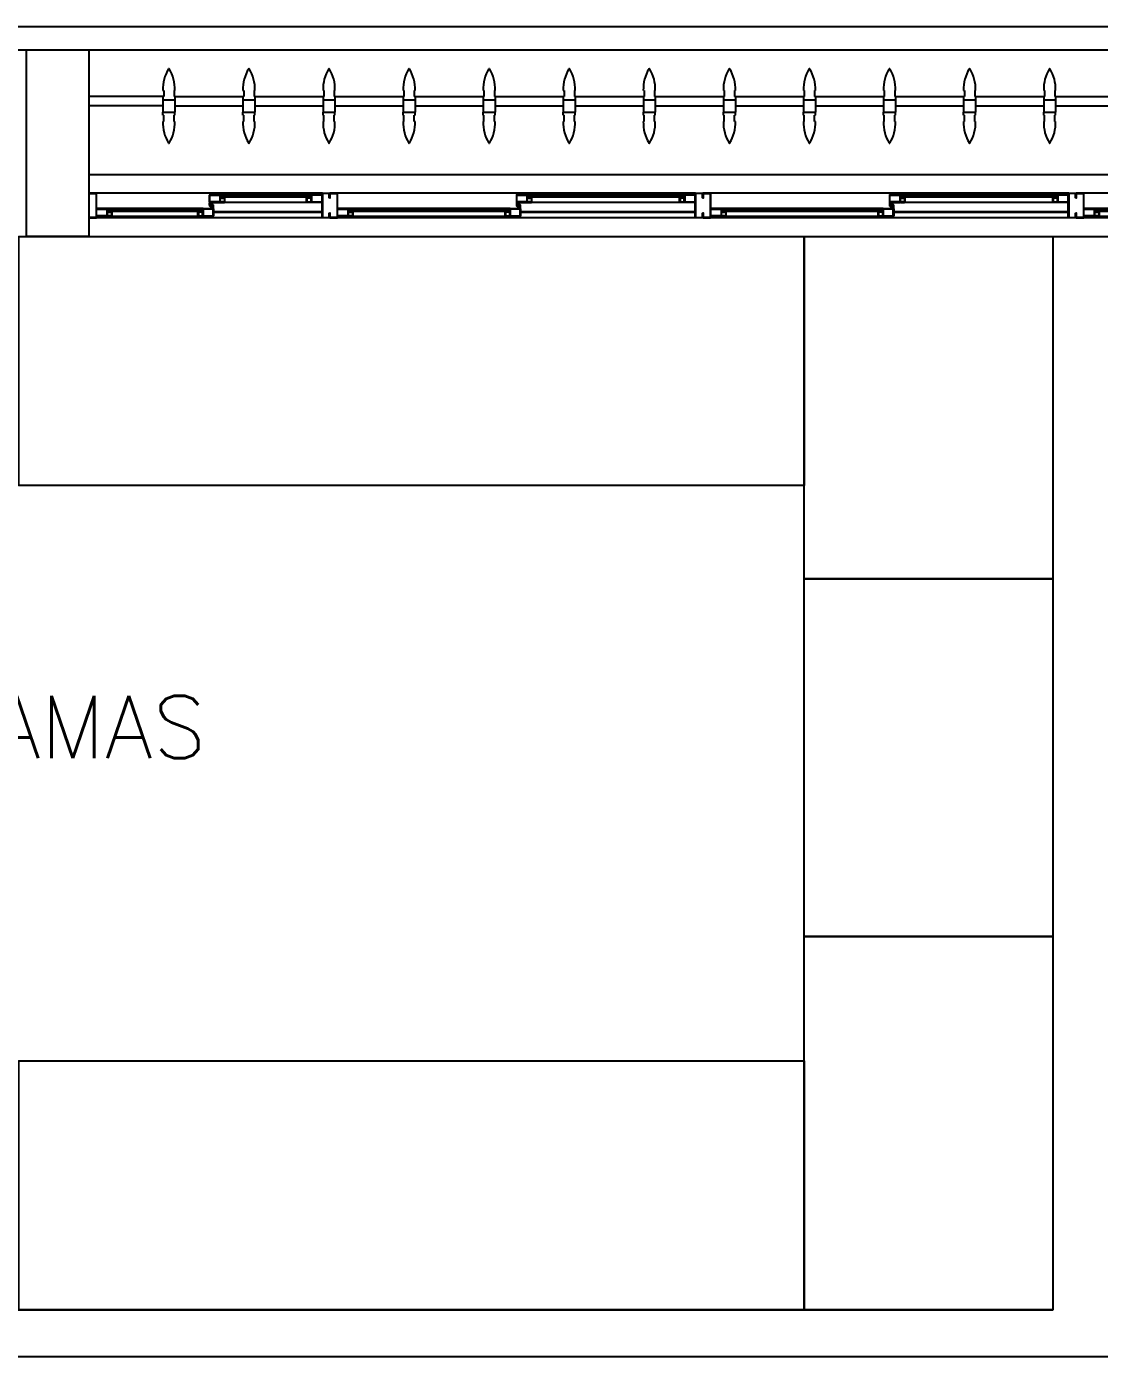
# Model space of a CAD drawing. Header units: millimetres. Extents: x 2128 to 2646, y 1972 to 2207.
# Drawn here: x 2432.461 to 2435.911, y 2049.365 to 2053.64 of the extents above; entities that cross this region are included whole.
import ezdxf

# ---------------------------------------------------------------- set-up
doc = ezdxf.new("R2010")
doc.units = ezdxf.units.MM
for name, color, linetype in [('AR-ALV', 2, 'Continuous'), ('AR-BANCADAS', 1, 'Continuous'), ('AR-BRISES', 1, 'Continuous'), ('AR-CALÇADA', 1, 'Continuous'), ('AR-ESQ', 1, 'Continuous'), ('AR-ESTC', 3, 'Continuous'), ('AR-PEITORIL', 1, 'Continuous'), ('BC- VISTA', 1, 'Continuous'), ('BR-PAINEL', 1, 'Continuous'), ('BR-SUPORTE', 1, 'Continuous'), ('DT-ESQ-BAGUETE-C', 1, 'Continuous'), ('DT-ESQ-BAGUETE-V', 1, 'Continuous'), ('DT-ESQ-CHAPA DOBRADA-V', 1, 'Continuous'), ('DT-ESQ-PERFIL CADEIRA-C', 2, 'Continuous'), ('DT-ESQ-PERFIL CADEIRA-V', 2, 'Continuous'), ('DT-ESQ-PERFIL U SIMPLES-C', 2, 'Continuous'), ('DT-ESQ-PERFIL U-C', 2, 'Continuous'), ('DT-ESQ-PERFIL U-V', 1, 'Continuous'), ('DT-ESQ-VIDRO-C', 2, 'Continuous'), ('DT-TXTMOD', 1, 'Continuous'), ('ibio', 2, 'Continuous'), ('TEXTO', 2, 'Continuous')]:
    doc.layers.add(name, color=color, linetype=linetype)
doc.styles.add('S10', font='simplex.shx', dxfattribs={"height": 0.1})
doc.styles.add('UNB-100', font='simplex.shx', dxfattribs={"height": 0.2})

# ---------------------------------------------------------------- blocks, each defined once
blk = doc.blocks.new('EF40-P')
at = {"layer": 'DT-ESQ-BAGUETE-C', "ltscale": 0.1}
for points in [[(1.9015, -0.08), (1.915, -0.08), (1.915, -0.0785), (1.902, -0.0785, -0.414214), (1.9015, -0.078), (1.9015, -0.067, -0.414214), (1.902, -0.0665), (1.915, -0.0665), (1.915, -0.065), (1.9015, -0.065, 0.414214), (1.9, -0.0665), (1.9, -0.0785, 0.414214)], [(2.61, -0.08), (2.5965, -0.08), (2.5965, -0.0785), (2.6095, -0.0785, 0.414214), (2.61, -0.078), (2.61, -0.067, 0.414214), (2.6095, -0.0665), (2.5965, -0.0665), (2.5965, -0.065), (2.61, -0.065, -0.414214), (2.6115, -0.0665), (2.6115, -0.0785, -0.414214)], [(3.1015, -0.08), (3.115, -0.08), (3.115, -0.0785), (3.102, -0.0785, -0.414214), (3.1015, -0.078), (3.1015, -0.067, -0.414214), (3.102, -0.0665), (3.115, -0.0665), (3.115, -0.065), (3.1015, -0.065, 0.414214), (3.1, -0.0665), (3.1, -0.0785, 0.414214)], [(3.81, -0.08), (3.7965, -0.08), (3.7965, -0.0785), (3.8095, -0.0785, 0.414214), (3.81, -0.078), (3.81, -0.067, 0.414214), (3.8095, -0.0665), (3.7965, -0.0665), (3.7965, -0.065), (3.81, -0.065, -0.414214), (3.8115, -0.0665), (3.8115, -0.0785, -0.414214)], [(4.3015, -0.08), (4.315, -0.08), (4.315, -0.0785), (4.302, -0.0785, -0.414214), (4.3015, -0.078), (4.3015, -0.067, -0.414214), (4.302, -0.0665), (4.315, -0.0665), (4.315, -0.065), (4.3015, -0.065, 0.414214), (4.3, -0.0665), (4.3, -0.0785, 0.414214)], [(4.7975, -0.08), (4.784, -0.08), (4.784, -0.0785), (4.797, -0.0785, 0.414214), (4.7975, -0.078), (4.7975, -0.067, 0.414214), (4.797, -0.0665), (4.784, -0.0665), (4.784, -0.065), (4.7975, -0.065, -0.414214), (4.799, -0.0665), (4.799, -0.0785, -0.414214)], [(5.0765, -0.08), (5.09, -0.08), (5.09, -0.0785), (5.077, -0.0785, -0.414214), (5.0765, -0.078), (5.0765, -0.067, -0.414214), (5.077, -0.0665), (5.09, -0.0665), (5.09, -0.065), (5.0765, -0.065, 0.414214), (5.075, -0.0665), (5.075, -0.0785, 0.414214)], [(2.0485, -0.125), (2.035, -0.125), (2.035, -0.1235), (2.048, -0.1235, 0.414214), (2.0485, -0.123), (2.0485, -0.112, 0.414214), (2.048, -0.1115), (2.035, -0.1115), (2.035, -0.11), (2.0485, -0.11, -0.414214), (2.05, -0.1115), (2.05, -0.1235, -0.414214)], [(2.5265, -0.125), (2.54, -0.125), (2.54, -0.1235), (2.527, -0.1235, -0.414214), (2.5265, -0.123), (2.5265, -0.112, -0.414214), (2.527, -0.1115), (2.54, -0.1115), (2.54, -0.11), (2.5265, -0.11, 0.414214), (2.525, -0.1115), (2.525, -0.1235, 0.414214)], [(3.2485, -0.125), (3.235, -0.125), (3.235, -0.1235), (3.248, -0.1235, 0.414214), (3.2485, -0.123), (3.2485, -0.112, 0.414214), (3.248, -0.1115), (3.235, -0.1115), (3.235, -0.11), (3.2485, -0.11, -0.414214), (3.25, -0.1115), (3.25, -0.1235, -0.414214)], [(3.7265, -0.125), (3.74, -0.125), (3.74, -0.1235), (3.727, -0.1235, -0.414214), (3.7265, -0.123), (3.7265, -0.112, -0.414214), (3.727, -0.1115), (3.74, -0.1115), (3.74, -0.11), (3.7265, -0.11, 0.414214), (3.725, -0.1115), (3.725, -0.1235, 0.414214)], [(4.4485, -0.125), (4.435, -0.125), (4.435, -0.1235), (4.448, -0.1235, 0.414214), (4.4485, -0.123), (4.4485, -0.112, 0.414214), (4.448, -0.1115), (4.435, -0.1115), (4.435, -0.11), (4.4485, -0.11, -0.414214), (4.45, -0.1115), (4.45, -0.1235, -0.414214)], [(4.714, -0.125), (4.7275, -0.125), (4.7275, -0.1235), (4.7145, -0.1235, -0.414214), (4.714, -0.123), (4.714, -0.112, -0.414214), (4.7145, -0.1115), (4.7275, -0.1115), (4.7275, -0.11), (4.714, -0.11, 0.414214), (4.7125, -0.1115), (4.7125, -0.1235, 0.414214)]]:
    blk.add_lwpolyline(points, format="xyb", close=True, dxfattribs=at)
at = {"layer": 'DT-ESQ-BAGUETE-V', "ltscale": 0.1}
for p, q in [((1.41, -0.065), (1.9015, -0.065)), ((2.61, -0.065), (3.1015, -0.065)), ((3.81, -0.065), (4.3015, -0.065)), ((4.7975, -0.065), (5.0765, -0.065)), ((2.0485, -0.11), (2.5265, -0.11)), ((3.2485, -0.11), (3.7265, -0.11)), ((4.4485, -0.11), (4.714, -0.11))]:
    blk.add_line(p, q, dxfattribs=at)
at = {"layer": 'DT-ESQ-CHAPA DOBRADA-V', "ltscale": 0.1}
for p, q in [((2, -0.077), (2.5615, -0.077)), ((2, -0.08), (2.5615, -0.08)), ((3.2, -0.077), (3.7615, -0.077)), ((3.2, -0.08), (3.7615, -0.08)), ((4.4, -0.077), (4.749, -0.077)), ((4.4, -0.08), (4.749, -0.08))]:
    blk.add_line(p, q, dxfattribs=at)
at = {"layer": 'DT-ESQ-PERFIL CADEIRA-C', "ltscale": 0.1}
for p, q in [((1.95, -0.0885), (1.9015, -0.0885)), ((2.5635, -0.0885), (2.61, -0.0885)), ((3.15, -0.0885), (3.1015, -0.0885)), ((3.7635, -0.0885), (3.81, -0.0885)), ((4.35, -0.0885), (4.3015, -0.0885)), ((4.751, -0.0885), (4.7975, -0.0885)), ((5.125, -0.0885), (5.0765, -0.0885)), ((2, -0.1335), (2.0485, -0.1335)), ((2.573, -0.1335), (2.5265, -0.1335)), ((3.2, -0.1335), (3.2485, -0.1335)), ((3.773, -0.1335), (3.7265, -0.1335)), ((4.4, -0.1335), (4.4485, -0.1335)), ((4.7605, -0.1335), (4.714, -0.1335))]:
    blk.add_line(p, q, dxfattribs=at)
for points in [[(1.9015, -0.09), (1.95, -0.09), (1.95, -0.0885), (1.915, -0.0885, 0.198912), (1.9161, -0.0881, 0.198913), (1.9165, -0.087), (1.9165, -0.067, -0.414214), (1.917, -0.0665), (1.95, -0.0665), (1.95, -0.065), (1.9165, -0.065, 0.414214), (1.915, -0.0665), (1.915, -0.0785), (1.915, -0.08), (1.915, -0.087), (1.9015, -0.087, 1)], [(2.61, -0.087, -1), (2.61, -0.09), (2.5635, -0.09, -0.414214), (2.5615, -0.088), (2.5615, -0.067, -0.414214), (2.5635, -0.065), (2.595, -0.065, -0.414214), (2.5965, -0.0665), (2.5965, -0.087)], [(2.5965, -0.0885, -0.198913), (2.5954, -0.0881, -0.198913), (2.595, -0.087), (2.595, -0.067, 0.414214), (2.5945, -0.0665), (2.5635, -0.0665, 0.414214), (2.563, -0.067), (2.563, -0.088, 0.414214), (2.5635, -0.0885)], [(3.1015, -0.09), (3.15, -0.09), (3.15, -0.0885), (3.115, -0.0885, 0.198912), (3.1161, -0.0881, 0.198913), (3.1165, -0.087), (3.1165, -0.067, -0.414214), (3.117, -0.0665), (3.15, -0.0665), (3.15, -0.065), (3.1165, -0.065, 0.414214), (3.115, -0.0665), (3.115, -0.0785), (3.115, -0.08), (3.115, -0.087), (3.1015, -0.087, 1)], [(3.81, -0.087, -1), (3.81, -0.09), (3.7635, -0.09, -0.414214), (3.7615, -0.088), (3.7615, -0.067, -0.414214), (3.7635, -0.065), (3.795, -0.065, -0.414214), (3.7965, -0.0665), (3.7965, -0.087)], [(3.7965, -0.0885, -0.198913), (3.7954, -0.0881, -0.198913), (3.795, -0.087), (3.795, -0.067, 0.414214), (3.7945, -0.0665), (3.7635, -0.0665, 0.414214), (3.763, -0.067), (3.763, -0.088, 0.414214), (3.7635, -0.0885)], [(4.3015, -0.09), (4.35, -0.09), (4.35, -0.0885), (4.315, -0.0885, 0.198912), (4.3161, -0.0881, 0.198913), (4.3165, -0.087), (4.3165, -0.067, -0.414214), (4.317, -0.0665), (4.35, -0.0665), (4.35, -0.065), (4.3165, -0.065, 0.414214), (4.315, -0.0665), (4.315, -0.0785), (4.315, -0.08), (4.315, -0.087), (4.3015, -0.087, 1)], [(4.7975, -0.087, -1), (4.7975, -0.09), (4.751, -0.09, -0.414214), (4.749, -0.088), (4.749, -0.067, -0.414214), (4.751, -0.065), (4.7825, -0.065, -0.414214), (4.784, -0.0665), (4.784, -0.087)], [(4.784, -0.0885, -0.198913), (4.7829, -0.0881, -0.198913), (4.7825, -0.087), (4.7825, -0.067, 0.414214), (4.782, -0.0665), (4.751, -0.0665, 0.414214), (4.7505, -0.067), (4.7505, -0.088, 0.414214), (4.751, -0.0885)], [(5.0765, -0.09), (5.125, -0.09), (5.125, -0.0885), (5.09, -0.0885, 0.198912), (5.0911, -0.0881, 0.198913), (5.0915, -0.087), (5.0915, -0.067, -0.414214), (5.092, -0.0665), (5.125, -0.0665), (5.125, -0.065), (5.0915, -0.065, 0.414214), (5.09, -0.0665), (5.09, -0.0785), (5.09, -0.08), (5.09, -0.087), (5.0765, -0.087, 1)], [(2.0485, -0.135), (2, -0.135), (2, -0.1335), (2.035, -0.1335, -0.198912), (2.0339, -0.1331, -0.198913), (2.0335, -0.132), (2.0335, -0.112, 0.414214), (2.033, -0.1115), (2, -0.1115), (2, -0.11), (2.0335, -0.11, -0.414214), (2.035, -0.1115), (2.035, -0.1235), (2.035, -0.125), (2.035, -0.132), (2.0485, -0.132, -1)], [(2.5265, -0.132, 1), (2.5265, -0.135), (2.573, -0.135, 0.414214), (2.575, -0.133), (2.575, -0.112, 0.414214), (2.573, -0.11), (2.5415, -0.11, 0.414214), (2.54, -0.1115), (2.54, -0.132)], [(2.54, -0.1335, 0.198913), (2.5411, -0.1331, 0.198913), (2.5415, -0.132), (2.5415, -0.112, -0.414214), (2.542, -0.1115), (2.573, -0.1115, -0.414214), (2.5735, -0.112), (2.5735, -0.133, -0.414214), (2.573, -0.1335)], [(3.2485, -0.135), (3.2, -0.135), (3.2, -0.1335), (3.235, -0.1335, -0.198912), (3.2339, -0.1331, -0.198913), (3.2335, -0.132), (3.2335, -0.112, 0.414214), (3.233, -0.1115), (3.2, -0.1115), (3.2, -0.11), (3.2335, -0.11, -0.414214), (3.235, -0.1115), (3.235, -0.1235), (3.235, -0.125), (3.235, -0.132), (3.2485, -0.132, -1)], [(3.7265, -0.132, 1), (3.7265, -0.135), (3.773, -0.135, 0.414214), (3.775, -0.133), (3.775, -0.112, 0.414214), (3.773, -0.11), (3.7415, -0.11, 0.414214), (3.74, -0.1115), (3.74, -0.132)], [(3.74, -0.1335, 0.198913), (3.7411, -0.1331, 0.198913), (3.7415, -0.132), (3.7415, -0.112, -0.414214), (3.742, -0.1115), (3.773, -0.1115, -0.414214), (3.7735, -0.112), (3.7735, -0.133, -0.414214), (3.773, -0.1335)], [(4.4485, -0.135), (4.4, -0.135), (4.4, -0.1335), (4.435, -0.1335, -0.198912), (4.4339, -0.1331, -0.198913), (4.4335, -0.132), (4.4335, -0.112, 0.414214), (4.433, -0.1115), (4.4, -0.1115), (4.4, -0.11), (4.4335, -0.11, -0.414214), (4.435, -0.1115), (4.435, -0.1235), (4.435, -0.125), (4.435, -0.132), (4.4485, -0.132, -1)], [(4.714, -0.132, 1), (4.714, -0.135), (4.7605, -0.135, 0.414214), (4.7625, -0.133), (4.7625, -0.112, 0.414214), (4.7605, -0.11), (4.729, -0.11, 0.414214), (4.7275, -0.1115), (4.7275, -0.132)], [(4.7275, -0.1335, 0.198913), (4.7286, -0.1331, 0.198913), (4.729, -0.132), (4.729, -0.112, -0.414214), (4.7295, -0.1115), (4.7605, -0.1115, -0.414214), (4.761, -0.112), (4.761, -0.133, -0.414214), (4.7605, -0.1335)]]:
    blk.add_lwpolyline(points, format="xyb", close=True, dxfattribs=at)
at = {"layer": 'DT-ESQ-PERFIL CADEIRA-V', "ltscale": 0.1}
for p, q in [((1.395, -0.09), (1.9015, -0.09)), ((2.595, -0.09), (3.1015, -0.09)), ((3.795, -0.09), (4.3015, -0.09)), ((4.7825, -0.09), (5.0765, -0.09)), ((2.0485, -0.135), (2.5265, -0.135)), ((3.2485, -0.135), (3.7265, -0.135)), ((4.4485, -0.135), (4.714, -0.135))]:
    blk.add_line(p, q, dxfattribs=at)
at = {"layer": 'DT-ESQ-PERFIL U SIMPLES-C', "ltscale": 0.1}
for points in [[(2.5635, -0.102), (2.5715, -0.102), (2.5715, -0.1005), (2.5635, -0.1005, -0.414214), (2.563, -0.1), (2.563, -0.092, -0.414214), (2.5635, -0.0915), (2.5715, -0.0915), (2.5715, -0.09), (2.5635, -0.09, 0.414214), (2.5615, -0.092), (2.5615, -0.1, 0.414214)], [(2.573, -0.098), (2.565, -0.098), (2.565, -0.0995), (2.573, -0.0995, -0.414214), (2.5735, -0.1), (2.5735, -0.108, -0.414214), (2.573, -0.1085), (2.565, -0.1085), (2.565, -0.11), (2.573, -0.11, 0.414214), (2.575, -0.108), (2.575, -0.1, 0.414214)], [(3.7635, -0.102), (3.7715, -0.102), (3.7715, -0.1005), (3.7635, -0.1005, -0.414214), (3.763, -0.1), (3.763, -0.092, -0.414214), (3.7635, -0.0915), (3.7715, -0.0915), (3.7715, -0.09), (3.7635, -0.09, 0.414214), (3.7615, -0.092), (3.7615, -0.1, 0.414214)], [(3.773, -0.098), (3.765, -0.098), (3.765, -0.0995), (3.773, -0.0995, -0.414214), (3.7735, -0.1), (3.7735, -0.108, -0.414214), (3.773, -0.1085), (3.765, -0.1085), (3.765, -0.11), (3.773, -0.11, 0.414214), (3.775, -0.108), (3.775, -0.1, 0.414214)], [(4.751, -0.102), (4.759, -0.102), (4.759, -0.1005), (4.751, -0.1005, -0.414214), (4.7505, -0.1), (4.7505, -0.092, -0.414214), (4.751, -0.0915), (4.759, -0.0915), (4.759, -0.09), (4.751, -0.09, 0.414214), (4.749, -0.092), (4.749, -0.1, 0.414214)], [(4.7605, -0.098), (4.7525, -0.098), (4.7525, -0.0995), (4.7605, -0.0995, -0.414214), (4.761, -0.1), (4.761, -0.108, -0.414214), (4.7605, -0.1085), (4.7525, -0.1085), (4.7525, -0.11), (4.7605, -0.11, 0.414214), (4.7625, -0.108), (4.7625, -0.1, 0.414214)]]:
    blk.add_lwpolyline(points, format="xyb", close=True, dxfattribs=at)
at = {"layer": 'DT-ESQ-PERFIL U-C', "ltscale": 0.1}
for points in [[(1.975, -0.0615, 0.414214), (1.9735, -0.06), (1.9515, -0.06, 0.414214), (1.95, -0.0615), (1.95, -0.1385, 0.414214), (1.9515, -0.14), (1.9735, -0.14, 0.414214), (1.975, -0.1385), (1.975, -0.125), (1.9735, -0.125), (1.9735, -0.138, -0.414214), (1.973, -0.1385), (1.952, -0.1385, -0.414214), (1.9515, -0.138), (1.9515, -0.062, -0.414214), (1.952, -0.0615), (1.973, -0.0615, -0.414214), (1.9735, -0.062), (1.9735, -0.075), (1.975, -0.075)], [(1.975, -0.0615, -0.414214), (1.9765, -0.06), (1.9985, -0.06, -0.414214), (2, -0.0615), (2, -0.1385, -0.414214), (1.9985, -0.14), (1.9765, -0.14, -0.414214), (1.975, -0.1385), (1.975, -0.125), (1.9765, -0.125), (1.9765, -0.138, 0.414214), (1.977, -0.1385), (1.998, -0.1385, 0.414214), (1.9985, -0.138), (1.9985, -0.062, 0.414214), (1.998, -0.0615), (1.977, -0.0615, 0.414214), (1.9765, -0.062), (1.9765, -0.075), (1.975, -0.075)], [(3.175, -0.0615, 0.414214), (3.1735, -0.06), (3.1515, -0.06, 0.414214), (3.15, -0.0615), (3.15, -0.1385, 0.414214), (3.1515, -0.14), (3.1735, -0.14, 0.414214), (3.175, -0.1385), (3.175, -0.125), (3.1735, -0.125), (3.1735, -0.138, -0.414214), (3.173, -0.1385), (3.152, -0.1385, -0.414214), (3.1515, -0.138), (3.1515, -0.062, -0.414214), (3.152, -0.0615), (3.173, -0.0615, -0.414214), (3.1735, -0.062), (3.1735, -0.075), (3.175, -0.075)], [(3.175, -0.0615, -0.414214), (3.1765, -0.06), (3.1985, -0.06, -0.414214), (3.2, -0.0615), (3.2, -0.1385, -0.414214), (3.1985, -0.14), (3.1765, -0.14, -0.414214), (3.175, -0.1385), (3.175, -0.125), (3.1765, -0.125), (3.1765, -0.138, 0.414214), (3.177, -0.1385), (3.198, -0.1385, 0.414214), (3.1985, -0.138), (3.1985, -0.062, 0.414214), (3.198, -0.0615), (3.177, -0.0615, 0.414214), (3.1765, -0.062), (3.1765, -0.075), (3.175, -0.075)], [(4.375, -0.0615, 0.414214), (4.3735, -0.06), (4.3515, -0.06, 0.414214), (4.35, -0.0615), (4.35, -0.1385, 0.414214), (4.3515, -0.14), (4.3735, -0.14, 0.414214), (4.375, -0.1385), (4.375, -0.125), (4.3735, -0.125), (4.3735, -0.138, -0.414214), (4.373, -0.1385), (4.352, -0.1385, -0.414214), (4.3515, -0.138), (4.3515, -0.062, -0.414214), (4.352, -0.0615), (4.373, -0.0615, -0.414214), (4.3735, -0.062), (4.3735, -0.075), (4.375, -0.075)], [(4.375, -0.0615, -0.414214), (4.3765, -0.06), (4.3985, -0.06, -0.414214), (4.4, -0.0615), (4.4, -0.1385, -0.414214), (4.3985, -0.14), (4.3765, -0.14, -0.414214), (4.375, -0.1385), (4.375, -0.125), (4.3765, -0.125), (4.3765, -0.138, 0.414214), (4.377, -0.1385), (4.398, -0.1385, 0.414214), (4.3985, -0.138), (4.3985, -0.062, 0.414214), (4.398, -0.0615), (4.377, -0.0615, 0.414214), (4.3765, -0.062), (4.3765, -0.075), (4.375, -0.075)], [(5.15, -0.0615, 0.414214), (5.1485, -0.06), (5.1265, -0.06, 0.414214), (5.125, -0.0615), (5.125, -0.1385, 0.414214), (5.1265, -0.14), (5.1485, -0.14, 0.414214), (5.15, -0.1385), (5.15, -0.125), (5.1485, -0.125), (5.1485, -0.138, -0.414214), (5.148, -0.1385), (5.127, -0.1385, -0.414214), (5.1265, -0.138), (5.1265, -0.062, -0.414214), (5.127, -0.0615), (5.148, -0.0615, -0.414214), (5.1485, -0.062), (5.1485, -0.075), (5.15, -0.075)]]:
    blk.add_lwpolyline(points, format="xyb", close=True, dxfattribs=at)
at = {"layer": 'DT-ESQ-PERFIL U-V', "ltscale": 0.1}
for p, q in [((0.7985, -0.06), (1.9515, -0.06)), ((1.9985, -0.06), (3.1515, -0.06)), ((3.1985, -0.06), (4.3515, -0.06)), ((4.3985, -0.06), (5.1265, -0.06)), ((0.7985, -0.14), (1.9515, -0.14)), ((1.9985, -0.14), (3.1515, -0.14)), ((3.1985, -0.14), (4.3515, -0.14)), ((4.3985, -0.14), (5.1265, -0.14))]:
    blk.add_line(p, q, dxfattribs=at)
at = {"layer": 'DT-ESQ-VIDRO-C', "ltscale": 0.1}
for points in [[(1.9125, -0.085), (1.9125, -0.082), (1.399, -0.082), (1.399, -0.085)], [(3.1125, -0.085), (3.1125, -0.082), (2.599, -0.082), (2.599, -0.085)], [(4.3125, -0.085), (4.3125, -0.082), (3.799, -0.082), (3.799, -0.085)], [(5.0875, -0.085), (5.0875, -0.082), (4.7865, -0.082), (4.7865, -0.085)], [(2.038, -0.13), (2.038, -0.127), (2.537, -0.127), (2.537, -0.13)], [(3.238, -0.13), (3.238, -0.127), (3.737, -0.127), (3.737, -0.13)], [(4.438, -0.13), (4.438, -0.127), (4.7245, -0.127), (4.7245, -0.13)]]:
    blk.add_lwpolyline(points, close=True, dxfattribs=at)
at = {"layer": 'DT-TXTMOD', "ltscale": 0.1, "style": 'S10', "flags": 3}
for tag, p in [('M01', (0.025, -0.28)), ('M02', (0.3253, -0.28)), ('M03', (0.627, -0.28)), ('M04', (0.9288, -0.28)), ('M05', (1.2306, -0.28)), ('M06', (1.5323, -0.28)), ('M07', (1.8341, -0.28)), ('M08', (2.1359, -0.28)), ('M09', (2.4376, -0.28)), ('M10', (2.7394, -0.28)), ('M11', (3.0412, -0.28)), ('M12', (3.3429, -0.28)), ('M13', (3.6447, -0.28)), ('M14', (3.9464, -0.28)), ('M15', (4.2482, -0.28)), ('M16', (4.55, -0.28)), ('M17', (4.8517, -0.28))]:
    blk.add_attdef(tag, p, '', height=0.1, dxfattribs=at)
blk = doc.blocks.new('BR-MODULO8')
at = {"layer": 'BR-PAINEL'}
for p, q in [((-4.9117, 0.27), (-4.9092, 0.27)), ((-4.9092, 0.27), (-4.9092, 0.25)), ((-4.8758, 0.27), (-4.8758, 0.25)), ((-4.8733, 0.27), (-4.8758, 0.27)), ((-4.6542, 0.27), (-4.6517, 0.27)), ((-4.6517, 0.27), (-4.6517, 0.25)), ((-4.6183, 0.27), (-4.6183, 0.25)), ((-4.6158, 0.27), (-4.6183, 0.27)), ((-4.3967, 0.27), (-4.3942, 0.27)), ((-4.3942, 0.27), (-4.3942, 0.25)), ((-4.3608, 0.27), (-4.3608, 0.25)), ((-4.3583, 0.27), (-4.3608, 0.27)), ((-4.1392, 0.27), (-4.1367, 0.27)), ((-4.1367, 0.27), (-4.1367, 0.25)), ((-4.1033, 0.27), (-4.1033, 0.25)), ((-4.1008, 0.27), (-4.1033, 0.27)), ((-3.8817, 0.27), (-3.8792, 0.27)), ((-3.8792, 0.27), (-3.8792, 0.25)), ((-3.8458, 0.27), (-3.8458, 0.25)), ((-3.8433, 0.27), (-3.8458, 0.27)), ((-3.6242, 0.27), (-3.6217, 0.27)), ((-3.6217, 0.27), (-3.6217, 0.25)), ((-3.5883, 0.27), (-3.5883, 0.25)), ((-3.5858, 0.27), (-3.5883, 0.27)), ((-3.3667, 0.27), (-3.3642, 0.27)), ((-3.3642, 0.27), (-3.3642, 0.25)), ((-3.3308, 0.27), (-3.3308, 0.25)), ((-3.3283, 0.27), (-3.3308, 0.27)), ((-3.1092, 0.27), (-3.1067, 0.27)), ((-3.1067, 0.27), (-3.1067, 0.25)), ((-3.0733, 0.27), (-3.0733, 0.25)), ((-3.0708, 0.27), (-3.0733, 0.27)), ((-2.8517, 0.27), (-2.8492, 0.27)), ((-2.8492, 0.27), (-2.8492, 0.25)), ((-2.8158, 0.27), (-2.8158, 0.25)), ((-2.8133, 0.27), (-2.8158, 0.27)), ((-2.5942, 0.27), (-2.5917, 0.27)), ((-2.5917, 0.27), (-2.5917, 0.25)), ((-2.5583, 0.27), (-2.5583, 0.25)), ((-2.5558, 0.27), (-2.5583, 0.27)), ((-2.3367, 0.27), (-2.3342, 0.27)), ((-2.3342, 0.27), (-2.3342, 0.25)), ((-2.3008, 0.27), (-2.3008, 0.25)), ((-2.2983, 0.27), (-2.3008, 0.27)), ((-2.0792, 0.27), (-2.0767, 0.27)), ((-2.0767, 0.27), (-2.0767, 0.25)), ((-2.0433, 0.27), (-2.0433, 0.25)), ((-2.0408, 0.27), (-2.0433, 0.27)), ((-4.9117, 0.25), (-4.9117, 0.24)), ((-4.9117, 0.25), (-4.9092, 0.25)), ((-4.9117, 0.24), (-4.8733, 0.24)), ((-4.9117, 0.24), (-4.9117, 0.2)), ((-4.8733, 0.25), (-4.8758, 0.25)), ((-4.8733, 0.25), (-4.8733, 0.24)), ((-4.8733, 0.24), (-4.8733, 0.2)), ((-4.6542, 0.25), (-4.6542, 0.24)), ((-4.6542, 0.25), (-4.6517, 0.25)), ((-4.6542, 0.24), (-4.6158, 0.24)), ((-4.6542, 0.24), (-4.6542, 0.2)), ((-4.6158, 0.25), (-4.6183, 0.25)), ((-4.6158, 0.25), (-4.6158, 0.24)), ((-4.6158, 0.24), (-4.6158, 0.2)), ((-4.3967, 0.25), (-4.3967, 0.24)), ((-4.3967, 0.25), (-4.3942, 0.25)), ((-4.3967, 0.24), (-4.3583, 0.24)), ((-4.3967, 0.24), (-4.3967, 0.2)), ((-4.3583, 0.25), (-4.3608, 0.25)), ((-4.3583, 0.25), (-4.3583, 0.24)), ((-4.3583, 0.24), (-4.3583, 0.2)), ((-4.1392, 0.25), (-4.1392, 0.24)), ((-4.1392, 0.25), (-4.1367, 0.25)), ((-4.1392, 0.24), (-4.1008, 0.24)), ((-4.1392, 0.24), (-4.1392, 0.2)), ((-4.1008, 0.25), (-4.1033, 0.25)), ((-4.1008, 0.25), (-4.1008, 0.24)), ((-4.1008, 0.24), (-4.1008, 0.2)), ((-3.8817, 0.25), (-3.8817, 0.24)), ((-3.8817, 0.25), (-3.8792, 0.25)), ((-3.8817, 0.24), (-3.8433, 0.24)), ((-3.8817, 0.24), (-3.8817, 0.2)), ((-3.8433, 0.25), (-3.8458, 0.25)), ((-3.8433, 0.25), (-3.8433, 0.24)), ((-3.8433, 0.24), (-3.8433, 0.2)), ((-3.6242, 0.25), (-3.6242, 0.24)), ((-3.6242, 0.25), (-3.6217, 0.25)), ((-3.6242, 0.24), (-3.5858, 0.24)), ((-3.6242, 0.24), (-3.6242, 0.2)), ((-3.5858, 0.25), (-3.5883, 0.25)), ((-3.5858, 0.25), (-3.5858, 0.24)), ((-3.5858, 0.24), (-3.5858, 0.2)), ((-3.3667, 0.25), (-3.3667, 0.24)), ((-3.3667, 0.25), (-3.3642, 0.25)), ((-3.3667, 0.24), (-3.3283, 0.24)), ((-3.3667, 0.24), (-3.3667, 0.2)), ((-3.3283, 0.25), (-3.3308, 0.25)), ((-3.3283, 0.25), (-3.3283, 0.24)), ((-3.3283, 0.24), (-3.3283, 0.2)), ((-3.1092, 0.25), (-3.1092, 0.24)), ((-3.1092, 0.25), (-3.1067, 0.25)), ((-3.1092, 0.24), (-3.0708, 0.24)), ((-3.1092, 0.24), (-3.1092, 0.2)), ((-3.0708, 0.25), (-3.0733, 0.25)), ((-3.0708, 0.25), (-3.0708, 0.24)), ((-3.0708, 0.24), (-3.0708, 0.2)), ((-2.8517, 0.25), (-2.8517, 0.24)), ((-2.8517, 0.25), (-2.8492, 0.25)), ((-2.8517, 0.24), (-2.8133, 0.24)), ((-2.8517, 0.24), (-2.8517, 0.2)), ((-2.8133, 0.25), (-2.8158, 0.25)), ((-2.8133, 0.25), (-2.8133, 0.24)), ((-2.8133, 0.24), (-2.8133, 0.2)), ((-2.5942, 0.25), (-2.5942, 0.24)), ((-2.5942, 0.25), (-2.5917, 0.25)), ((-2.5942, 0.24), (-2.5558, 0.24)), ((-2.5942, 0.24), (-2.5942, 0.2)), ((-2.5558, 0.25), (-2.5583, 0.25)), ((-2.5558, 0.25), (-2.5558, 0.24)), ((-2.5558, 0.24), (-2.5558, 0.2)), ((-2.3367, 0.25), (-2.3367, 0.24)), ((-2.3367, 0.25), (-2.3342, 0.25)), ((-2.3367, 0.24), (-2.2983, 0.24)), ((-2.3367, 0.24), (-2.3367, 0.2)), ((-2.2983, 0.25), (-2.3008, 0.25)), ((-2.2983, 0.25), (-2.2983, 0.24)), ((-2.2983, 0.24), (-2.2983, 0.2)), ((-2.0792, 0.25), (-2.0792, 0.24)), ((-2.0792, 0.25), (-2.0767, 0.25)), ((-2.0792, 0.24), (-2.0408, 0.24)), ((-2.0792, 0.24), (-2.0792, 0.2)), ((-2.0408, 0.25), (-2.0433, 0.25)), ((-2.0408, 0.25), (-2.0408, 0.24)), ((-2.0408, 0.24), (-2.0408, 0.2)), ((-4.9117, 0.2), (-4.8733, 0.2)), ((-4.9117, 0.19), (-4.9117, 0.2)), ((-4.9117, 0.19), (-4.9092, 0.19)), ((-4.9092, 0.17), (-4.9092, 0.19)), ((-4.8733, 0.19), (-4.8758, 0.19)), ((-4.8758, 0.17), (-4.8758, 0.19)), ((-4.8733, 0.19), (-4.8733, 0.2)), ((-4.6542, 0.2), (-4.6158, 0.2)), ((-4.6542, 0.19), (-4.6542, 0.2)), ((-4.6542, 0.19), (-4.6517, 0.19)), ((-4.6517, 0.17), (-4.6517, 0.19)), ((-4.6158, 0.19), (-4.6183, 0.19)), ((-4.6183, 0.17), (-4.6183, 0.19)), ((-4.6158, 0.19), (-4.6158, 0.2)), ((-4.3967, 0.2), (-4.3583, 0.2)), ((-4.3967, 0.19), (-4.3967, 0.2)), ((-4.3967, 0.19), (-4.3942, 0.19)), ((-4.3942, 0.17), (-4.3942, 0.19)), ((-4.3583, 0.19), (-4.3608, 0.19)), ((-4.3608, 0.17), (-4.3608, 0.19)), ((-4.3583, 0.19), (-4.3583, 0.2)), ((-4.1392, 0.2), (-4.1008, 0.2)), ((-4.1392, 0.19), (-4.1392, 0.2)), ((-4.1392, 0.19), (-4.1367, 0.19)), ((-4.1367, 0.17), (-4.1367, 0.19)), ((-4.1008, 0.19), (-4.1033, 0.19)), ((-4.1033, 0.17), (-4.1033, 0.19)), ((-4.1008, 0.19), (-4.1008, 0.2)), ((-3.8817, 0.2), (-3.8433, 0.2)), ((-3.8817, 0.19), (-3.8817, 0.2)), ((-3.8817, 0.19), (-3.8792, 0.19)), ((-3.8792, 0.17), (-3.8792, 0.19)), ((-3.8433, 0.19), (-3.8458, 0.19)), ((-3.8458, 0.17), (-3.8458, 0.19)), ((-3.8433, 0.19), (-3.8433, 0.2)), ((-3.6242, 0.2), (-3.5858, 0.2)), ((-3.6242, 0.19), (-3.6242, 0.2)), ((-3.6242, 0.19), (-3.6217, 0.19)), ((-3.6217, 0.17), (-3.6217, 0.19)), ((-3.5858, 0.19), (-3.5883, 0.19)), ((-3.5883, 0.17), (-3.5883, 0.19)), ((-3.5858, 0.19), (-3.5858, 0.2)), ((-3.3667, 0.2), (-3.3283, 0.2)), ((-3.3667, 0.19), (-3.3667, 0.2)), ((-3.3667, 0.19), (-3.3642, 0.19)), ((-3.3642, 0.17), (-3.3642, 0.19)), ((-3.3283, 0.19), (-3.3308, 0.19)), ((-3.3308, 0.17), (-3.3308, 0.19)), ((-3.3283, 0.19), (-3.3283, 0.2)), ((-3.1092, 0.2), (-3.0708, 0.2)), ((-3.1092, 0.19), (-3.1092, 0.2)), ((-3.1092, 0.19), (-3.1067, 0.19)), ((-3.1067, 0.17), (-3.1067, 0.19)), ((-3.0708, 0.19), (-3.0733, 0.19)), ((-3.0733, 0.17), (-3.0733, 0.19)), ((-3.0708, 0.19), (-3.0708, 0.2)), ((-2.8517, 0.2), (-2.8133, 0.2)), ((-2.8517, 0.19), (-2.8517, 0.2)), ((-2.8517, 0.19), (-2.8492, 0.19)), ((-2.8492, 0.17), (-2.8492, 0.19)), ((-2.8133, 0.19), (-2.8158, 0.19)), ((-2.8158, 0.17), (-2.8158, 0.19)), ((-2.8133, 0.19), (-2.8133, 0.2)), ((-2.5942, 0.2), (-2.5558, 0.2)), ((-2.5942, 0.19), (-2.5942, 0.2)), ((-2.5942, 0.19), (-2.5917, 0.19)), ((-2.5917, 0.17), (-2.5917, 0.19)), ((-2.5558, 0.19), (-2.5583, 0.19)), ((-2.5583, 0.17), (-2.5583, 0.19)), ((-2.5558, 0.19), (-2.5558, 0.2)), ((-2.3367, 0.2), (-2.2983, 0.2)), ((-2.3367, 0.19), (-2.3367, 0.2)), ((-2.3367, 0.19), (-2.3342, 0.19)), ((-2.3342, 0.17), (-2.3342, 0.19)), ((-2.2983, 0.19), (-2.3008, 0.19)), ((-2.3008, 0.17), (-2.3008, 0.19)), ((-2.2983, 0.19), (-2.2983, 0.2)), ((-2.0792, 0.2), (-2.0408, 0.2)), ((-2.0792, 0.19), (-2.0792, 0.2)), ((-2.0792, 0.19), (-2.0767, 0.19)), ((-2.0767, 0.17), (-2.0767, 0.19)), ((-2.0408, 0.19), (-2.0433, 0.19)), ((-2.0433, 0.17), (-2.0433, 0.19)), ((-2.0408, 0.19), (-2.0408, 0.2)), ((-4.9117, 0.17), (-4.9092, 0.17)), ((-4.8733, 0.17), (-4.8758, 0.17)), ((-4.6542, 0.17), (-4.6517, 0.17)), ((-4.6158, 0.17), (-4.6183, 0.17)), ((-4.3967, 0.17), (-4.3942, 0.17)), ((-4.3583, 0.17), (-4.3608, 0.17)), ((-4.1392, 0.17), (-4.1367, 0.17)), ((-4.1008, 0.17), (-4.1033, 0.17)), ((-3.8817, 0.17), (-3.8792, 0.17)), ((-3.8433, 0.17), (-3.8458, 0.17)), ((-3.6242, 0.17), (-3.6217, 0.17)), ((-3.5858, 0.17), (-3.5883, 0.17)), ((-3.3667, 0.17), (-3.3642, 0.17)), ((-3.3283, 0.17), (-3.3308, 0.17)), ((-3.1092, 0.17), (-3.1067, 0.17)), ((-3.0708, 0.17), (-3.0733, 0.17)), ((-2.8517, 0.17), (-2.8492, 0.17)), ((-2.8133, 0.17), (-2.8158, 0.17)), ((-2.5942, 0.17), (-2.5917, 0.17)), ((-2.5558, 0.17), (-2.5583, 0.17)), ((-2.3367, 0.17), (-2.3342, 0.17)), ((-2.2983, 0.17), (-2.3008, 0.17)), ((-2.0792, 0.17), (-2.0767, 0.17)), ((-2.0408, 0.17), (-2.0433, 0.17))]:
    blk.add_line(p, q, dxfattribs=at)
for centre, radius, start, end in [((-4.7867, 0.2739), 0.1251, 148.4721, 181.772), ((-4.8925, 0.3387), 0.001, 37.1012, 142.8988), ((-4.9983, 0.2739), 0.1251, 358.228, 31.5279), ((-4.5292, 0.2739), 0.1251, 148.4721, 181.772), ((-4.635, 0.3387), 0.001, 37.1012, 142.8988), ((-4.7408, 0.2739), 0.1251, 358.228, 31.5279), ((-4.2717, 0.2739), 0.1251, 148.4721, 181.772), ((-4.3775, 0.3387), 0.001, 37.1012, 142.8988), ((-4.4833, 0.2739), 0.1251, 358.228, 31.5279), ((-4.0142, 0.2739), 0.1251, 148.4721, 181.772), ((-4.12, 0.3387), 0.001, 37.1012, 142.8988), ((-4.2258, 0.2739), 0.1251, 358.228, 31.5279), ((-3.7567, 0.2739), 0.1251, 148.4721, 181.772), ((-3.8625, 0.3387), 0.001, 37.1012, 142.8988), ((-3.9683, 0.2739), 0.1251, 358.228, 31.5279), ((-3.4992, 0.2739), 0.1251, 148.4721, 181.772), ((-3.605, 0.3387), 0.001, 37.1012, 142.8988), ((-3.7108, 0.2739), 0.1251, 358.228, 31.5279), ((-3.2417, 0.2739), 0.1251, 148.4721, 181.772), ((-3.3475, 0.3387), 0.001, 37.1012, 142.8988), ((-3.4533, 0.2739), 0.1251, 358.228, 31.5279), ((-2.9842, 0.2739), 0.1251, 148.4721, 181.772), ((-3.09, 0.3387), 0.001, 37.1012, 142.8988), ((-3.1958, 0.2739), 0.1251, 358.228, 31.5279), ((-2.7267, 0.2739), 0.1251, 148.4721, 181.772), ((-2.8325, 0.3387), 0.001, 37.1012, 142.8988), ((-2.9383, 0.2739), 0.1251, 358.228, 31.5279), ((-2.4692, 0.2739), 0.1251, 148.4721, 181.772), ((-2.575, 0.3387), 0.001, 37.1012, 142.8988), ((-2.6808, 0.2739), 0.1251, 358.228, 31.5279), ((-2.2117, 0.2739), 0.1251, 148.4721, 181.772), ((-2.3175, 0.3387), 0.001, 37.1012, 142.8988), ((-2.4233, 0.2739), 0.1251, 358.228, 31.5279), ((-1.9542, 0.2739), 0.1251, 148.4721, 181.772), ((-2.06, 0.3387), 0.001, 37.1012, 142.8988), ((-2.1658, 0.2739), 0.1251, 358.228, 31.5279), ((-4.7867, 0.1661), 0.1251, 178.228, 211.5279), ((-4.9983, 0.1661), 0.1251, 328.4721, 1.772), ((-4.5292, 0.1661), 0.1251, 178.228, 211.5279), ((-4.7408, 0.1661), 0.1251, 328.4721, 1.772), ((-4.2717, 0.1661), 0.1251, 178.228, 211.5279), ((-4.4833, 0.1661), 0.1251, 328.4721, 1.772), ((-4.0142, 0.1661), 0.1251, 178.228, 211.5279), ((-4.2258, 0.1661), 0.1251, 328.4721, 1.772), ((-3.7567, 0.1661), 0.1251, 178.228, 211.5279), ((-3.9683, 0.1661), 0.1251, 328.4721, 1.772), ((-3.4992, 0.1661), 0.1251, 178.228, 211.5279), ((-3.7108, 0.1661), 0.1251, 328.4721, 1.772), ((-3.2417, 0.1661), 0.1251, 178.228, 211.5279), ((-3.4533, 0.1661), 0.1251, 328.4721, 1.772), ((-2.9842, 0.1661), 0.1251, 178.228, 211.5279), ((-3.1958, 0.1661), 0.1251, 328.4721, 1.772), ((-2.7267, 0.1661), 0.1251, 178.228, 211.5279), ((-2.9383, 0.1661), 0.1251, 328.4721, 1.772), ((-2.4692, 0.1661), 0.1251, 178.228, 211.5279), ((-2.6808, 0.1661), 0.1251, 328.4721, 1.772), ((-2.2117, 0.1661), 0.1251, 178.228, 211.5279), ((-2.4233, 0.1661), 0.1251, 328.4721, 1.772), ((-1.9542, 0.1661), 0.1251, 178.228, 211.5279), ((-2.1658, 0.1661), 0.1251, 328.4721, 1.772), ((-4.8925, 0.1013), 0.001, 217.1012, 322.8988), ((-4.635, 0.1013), 0.001, 217.1012, 322.8988), ((-4.3775, 0.1013), 0.001, 217.1012, 322.8988), ((-4.12, 0.1013), 0.001, 217.1012, 322.8988), ((-3.8625, 0.1013), 0.001, 217.1012, 322.8988), ((-3.605, 0.1013), 0.001, 217.1012, 322.8988), ((-3.3475, 0.1013), 0.001, 217.1012, 322.8988), ((-3.09, 0.1013), 0.001, 217.1012, 322.8988), ((-2.8325, 0.1013), 0.001, 217.1012, 322.8988), ((-2.575, 0.1013), 0.001, 217.1012, 322.8988), ((-2.3175, 0.1013), 0.001, 217.1012, 322.8988), ((-2.06, 0.1013), 0.001, 217.1012, 322.8988)]:
    blk.add_arc(centre, radius, start, end, dxfattribs=at)
at = {"layer": 'BR-SUPORTE'}
for p, q in [((-4.9117, 0.25), (-5.15, 0.25)), ((-4.9117, 0.22), (-5.15, 0.22)), ((-4.8733, 0.25), (-4.6517, 0.25)), ((-4.8733, 0.22), (-4.6542, 0.22)), ((-4.6158, 0.25), (-4.3942, 0.25)), ((-4.6158, 0.22), (-4.3967, 0.22)), ((-4.3583, 0.25), (-4.1367, 0.25)), ((-4.3583, 0.22), (-4.1392, 0.22)), ((-4.1008, 0.25), (-3.8792, 0.25)), ((-4.1008, 0.22), (-3.8817, 0.22)), ((-3.8433, 0.25), (-3.6217, 0.25)), ((-3.8433, 0.22), (-3.6242, 0.22)), ((-3.5858, 0.25), (-3.3642, 0.25)), ((-3.5858, 0.22), (-3.3667, 0.22)), ((-3.3283, 0.25), (-3.1067, 0.25)), ((-3.3283, 0.22), (-3.1092, 0.22)), ((-3.0708, 0.25), (-2.8492, 0.25)), ((-3.0708, 0.22), (-2.8517, 0.22)), ((-2.8133, 0.25), (-2.5917, 0.25)), ((-2.8133, 0.22), (-2.5942, 0.22)), ((-2.5558, 0.25), (-2.3342, 0.25)), ((-2.5558, 0.22), (-2.3367, 0.22)), ((-2.2983, 0.25), (-2.0767, 0.25)), ((-2.2983, 0.22), (-2.0792, 0.22)), ((-2.0408, 0.25), (-1.8192, 0.25)), ((-2.0408, 0.22), (-1.8217, 0.22))]:
    blk.add_line(p, q, dxfattribs=at)
blk = doc.blocks.new('BCP08')
at = {"layer": 'BC- VISTA'}
blk.add_lwpolyline([(0.8, 0), (0.8, -1.1), (0, -1.1), (0, 0)], close=True, dxfattribs=at)
blk = doc.blocks.new('BCP19')
at = {"layer": 'BC- VISTA'}
blk.add_lwpolyline([(0.8, 0), (0.8, -2.525), (0, -2.525), (0, 0)], close=True, dxfattribs=at)
blk = doc.blocks.new('BCP10')
at = {"layer": 'BC- VISTA'}
blk.add_lwpolyline([(0.8, 0), (0.8, -1.15), (0, -1.15), (0, 0)], close=True, dxfattribs=at)
blk = doc.blocks.new('BCP11')
at = {"layer": 'BC- VISTA'}
blk.add_lwpolyline([(0.8, 0), (0.8, -1.2), (0, -1.2), (0, 0)], close=True, dxfattribs=at)

msp = doc.modelspace()

# ---------------------------------------------------------------- linework, layer by layer
at = {"layer": 'AR-ALV'}
for p, q in [((2435.7615, 2052.9651), (2435.7615, 2049.5151)), ((2435.7615, 2052.9651), (2435.9115, 2052.9651)), ((2428.8115, 2049.5151), (2435.7615, 2049.5151)), ((2428.8115, 2049.3651), (2436.4365, 2049.3651))]:
    msp.add_line(p, q, dxfattribs=at)
at = {"layer": 'AR-CALÇADA'}
msp.add_line((2367.3865, 2053.6401), (2438.6615, 2053.6401), dxfattribs=at)
at = {"layer": 'AR-ESTC'}
for p, q in [((2432.4615, 2053.5651), (2432.6615, 2053.5651)), ((2432.4615, 2052.9651), (2432.4615, 2053.5651)), ((2432.6615, 2053.5651), (2432.6615, 2052.9651)), ((2432.6615, 2052.9651), (2432.4615, 2052.9651))]:
    msp.add_line(p, q, dxfattribs=at)
at = {"layer": 'AR-PEITORIL'}
for p, q in [((2432.6615, 2053.1651), (2437.8115, 2053.1651)), ((2432.6615, 2052.9651), (2437.8115, 2052.9651))]:
    msp.add_line(p, q, dxfattribs=at)
at = {"layer": 'ibio'}
msp.add_line((2371.8115, 2053.5651), (2438.6615, 2053.5651), dxfattribs=at)

# ---------------------------------------------------------------- block references
at = {"layer": 'AR-BANCADAS', "rotation": 270}
for p in [(2434.9615, 2052.9651), (2434.9615, 2050.3151)]:
    msp.add_blockref('BCP19', p, dxfattribs=at)
at = {"layer": 'AR-BANCADAS'}
for name, p in [('BCP08', (2434.9615, 2052.9651)), ('BCP10', (2434.9615, 2051.8651)), ('BCP11', (2434.9615, 2050.7151))]:
    msp.add_blockref(name, p, dxfattribs=at)
at = {"layer": 'AR-BRISES'}
msp.add_blockref('BR-MODULO8', (2437.8115, 2053.1651), dxfattribs=at)
at = {"layer": 'AR-ESQ', "rotation": 180}
msp.add_blockref('EF40-P', (2437.8115, 2052.9651), dxfattribs=at)

# ---------------------------------------------------------------- texts
at = {"layer": 'TEXTO', "style": 'UNB-100'}
msp.add_text('LABORATÓRIO DE CRIPTÓGAMAS', height=0.2, dxfattribs=at).set_placement((2428.8562, 2051.2886))

doc.saveas('drawing.dxf')
